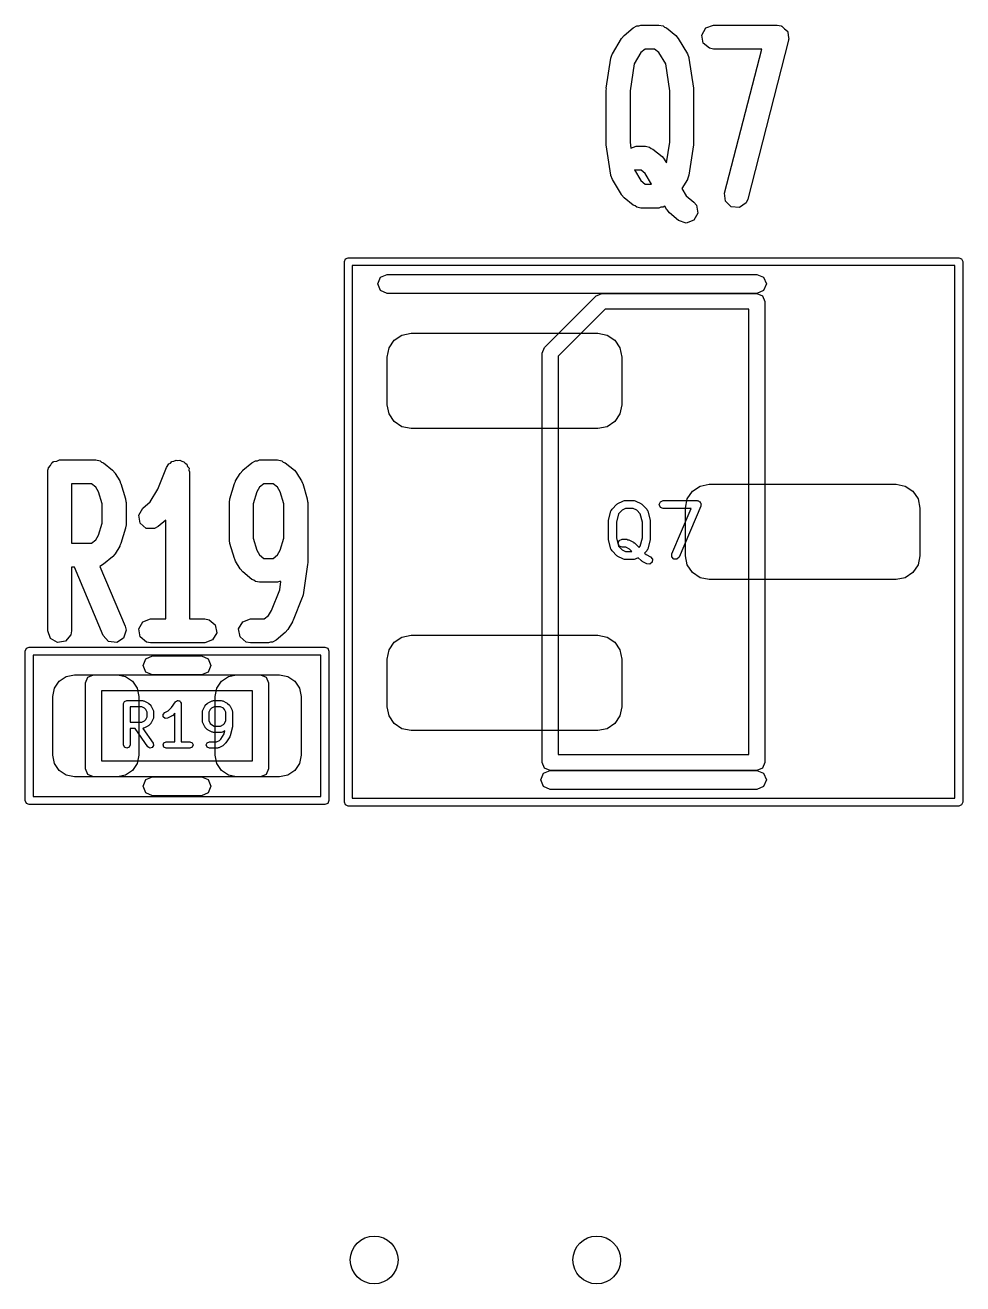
# Model space of a CAD drawing. Extents: x 3.67 to 6.5, y -4.53 to -1.6.
# Drawn here: x 5.7624 to 5.9946, y -3.5819 to -3.2702 of the extents above; entities that cross this region are included whole.
import ezdxf

# ---------------------------------------------------------------- set-up
doc = ezdxf.new("R2010")
doc.units = 0
doc.header["$MEASUREMENT"] = 0
doc.layers.add('BLACK', color=7, linetype='CONTINUOUS')

msp = doc.modelspace()

# ---------------------------------------------------------------- linework, layer by layer
at = {"layer": 'BLACK', "linetype": 'CONTINUOUS'}
for p, q in [((5.91007, -3.27349), (5.91069, -3.27277)), ((5.91069, -3.27277), (5.91071, -3.27274)), ((5.91071, -3.27274), (5.91296, -3.27087)), ((5.91296, -3.27087), (5.91385, -3.27036)), ((5.91385, -3.27036), (5.91436, -3.27036)), ((5.91436, -3.27036), (5.91485, -3.27018)), ((5.91485, -3.27018), (5.91935, -3.27018)), ((5.91935, -3.27018), (5.92036, -3.27036)), ((5.92036, -3.27036), (5.92075, -3.27069)), ((5.92075, -3.27069), (5.92124, -3.27087)), ((5.92124, -3.27087), (5.92349, -3.27274)), ((5.92349, -3.27274), (5.9241, -3.27347)), ((5.92994, -3.27262), (5.93095, -3.27087)), ((5.93029, -3.27461), (5.92994, -3.27262)), ((5.93095, -3.27087), (5.93285, -3.27018)), ((5.93285, -3.27018), (5.94859, -3.27018)), ((5.94859, -3.27018), (5.9496, -3.27036)), ((5.9496, -3.27036), (5.9497, -3.27044)), ((5.9497, -3.27044), (5.94981, -3.27045)), ((5.94981, -3.27045), (5.95046, -3.27108)), ((5.95046, -3.27108), (5.95115, -3.27166)), ((5.95115, -3.27166), (5.95117, -3.27178)), ((5.95117, -3.27178), (5.95126, -3.27186)), ((5.95126, -3.27186), (5.95134, -3.27276)), ((5.95134, -3.27276), (5.9515, -3.27365)), ((5.90782, -3.27724), (5.91007, -3.27349)), ((5.9241, -3.27347), (5.92413, -3.27349)), ((5.92413, -3.27349), (5.92638, -3.27724)), ((5.93184, -3.27591), (5.93029, -3.27461)), ((5.93285, -3.27609), (5.93184, -3.27591)), ((5.95145, -3.27387), (5.94133, -3.31324)), ((5.9515, -3.27365), (5.95144, -3.27375)), ((5.95144, -3.27375), (5.95145, -3.27387)), ((5.9063, -3.28582), (5.90743, -3.27832)), ((5.90743, -3.27832), (5.90775, -3.27735)), ((5.90775, -3.27735), (5.9078, -3.2773)), ((5.9078, -3.2773), (5.90782, -3.27724)), ((5.91487, -3.27696), (5.91318, -3.27978)), ((5.91592, -3.27609), (5.91487, -3.27696)), ((5.91828, -3.27609), (5.91592, -3.27609)), ((5.91932, -3.27696), (5.91828, -3.27609)), ((5.92101, -3.27978), (5.91932, -3.27696)), ((5.92638, -3.27724), (5.92675, -3.2782)), ((5.92675, -3.2782), (5.92674, -3.27826)), ((5.92674, -3.27826), (5.92677, -3.27832)), ((5.92677, -3.27832), (5.92789, -3.28582)), ((5.94479, -3.27609), (5.93285, -3.27609)), ((5.93561, -3.31177), (5.94479, -3.27609)), ((5.91318, -3.27978), (5.91218, -3.28648)), ((5.92202, -3.28648), (5.92101, -3.27978)), ((5.90627, -3.28626), (5.90633, -3.28594)), ((5.90627, -3.29938), (5.90627, -3.28626)), ((5.90633, -3.28594), (5.9063, -3.28582)), ((5.91218, -3.28648), (5.91218, -3.29916)), ((5.92202, -3.29916), (5.92202, -3.28648)), ((5.92789, -3.28582), (5.92788, -3.28615)), ((5.92788, -3.28615), (5.92792, -3.28626)), ((5.92792, -3.28626), (5.92792, -3.29938)), ((5.90631, -3.29949), (5.90627, -3.29938)), ((5.9063, -3.29982), (5.90631, -3.29949)), ((5.90743, -3.30732), (5.9063, -3.29982)), ((5.91218, -3.29916), (5.9124, -3.30066)), ((5.9124, -3.30066), (5.91372, -3.30018)), ((5.91372, -3.30018), (5.91597, -3.30018)), ((5.91597, -3.30018), (5.91698, -3.30036)), ((5.91698, -3.30036), (5.91738, -3.30069)), ((5.91738, -3.30069), (5.91786, -3.30086)), ((5.91786, -3.30086), (5.92011, -3.30274)), ((5.92125, -3.30431), (5.92202, -3.29916)), ((5.92789, -3.29982), (5.92677, -3.30732)), ((5.92792, -3.29938), (5.92787, -3.2997)), ((5.92787, -3.2997), (5.92789, -3.29982)), ((5.92011, -3.30274), (5.92073, -3.30346)), ((5.92073, -3.30346), (5.92075, -3.30349)), ((5.92075, -3.30349), (5.92125, -3.30431)), ((5.91372, -3.30608), (5.91327, -3.306)), ((5.91327, -3.306), (5.91487, -3.30868)), ((5.9149, -3.30608), (5.91372, -3.30608)), ((5.91595, -3.30695), (5.9149, -3.30608)), ((5.91751, -3.30955), (5.91595, -3.30695)), ((5.90746, -3.30738), (5.90743, -3.30732)), ((5.90745, -3.30744), (5.90746, -3.30738)), ((5.90782, -3.3084), (5.90745, -3.30744)), ((5.91007, -3.31215), (5.90782, -3.3084)), ((5.91487, -3.30868), (5.91592, -3.30955)), ((5.91592, -3.30955), (5.91751, -3.30955)), ((5.92638, -3.3084), (5.92504, -3.31063)), ((5.92639, -3.30833), (5.92638, -3.3084)), ((5.92644, -3.30829), (5.92639, -3.30833)), ((5.92677, -3.30732), (5.92644, -3.30829)), ((5.91009, -3.31217), (5.91007, -3.31215)), ((5.91071, -3.3129), (5.91009, -3.31217)), ((5.91296, -3.31477), (5.91071, -3.3129)), ((5.92504, -3.31063), (5.92612, -3.31243)), ((5.92612, -3.31243), (5.92799, -3.31399)), ((5.93581, -3.31378), (5.93561, -3.31177)), ((5.94133, -3.31324), (5.94091, -3.31417)), ((5.91344, -3.31495), (5.91296, -3.31477)), ((5.91384, -3.31528), (5.91344, -3.31495)), ((5.91485, -3.31546), (5.91384, -3.31528)), ((5.91935, -3.31546), (5.91485, -3.31546)), ((5.91983, -3.31528), (5.91935, -3.31546)), ((5.92035, -3.31528), (5.91983, -3.31528)), ((5.92079, -3.31503), (5.92035, -3.31528)), ((5.92132, -3.3159), (5.92079, -3.31503)), ((5.92134, -3.31592), (5.92132, -3.3159)), ((5.92196, -3.31665), (5.92134, -3.31592)), ((5.92799, -3.31399), (5.92865, -3.31477)), ((5.92865, -3.31477), (5.92901, -3.31676)), ((5.93725, -3.31519), (5.93581, -3.31378)), ((5.93926, -3.31535), (5.93725, -3.31519)), ((5.94091, -3.31417), (5.93926, -3.31535)), ((5.92421, -3.31852), (5.92196, -3.31665)), ((5.92611, -3.31921), (5.92421, -3.31852)), ((5.928, -3.31851), (5.92611, -3.31921)), ((5.92901, -3.31676), (5.928, -3.31851)), ((5.84144, -3.32874), (5.84173, -3.32804)), ((5.84144, -3.4626), (5.84144, -3.32874)), ((5.84173, -3.32804), (5.84242, -3.32776)), ((5.84242, -3.32776), (5.9936, -3.32776)), ((5.9936, -3.32776), (5.9943, -3.32804)), ((5.9943, -3.32804), (5.99459, -3.32874)), ((5.99459, -3.32874), (5.99459, -3.4626)), ((5.84341, -3.32972), (5.84341, -3.46161)), ((5.99262, -3.32972), (5.84341, -3.32972)), ((5.8504, -3.33258), (5.85207, -3.33189)), ((5.85207, -3.33189), (5.91801, -3.33189)), ((5.91801, -3.33189), (5.9436, -3.33189)), ((5.9436, -3.33189), (5.94527, -3.33258)), ((5.99262, -3.46161), (5.99262, -3.32972)), ((5.8497, -3.33425), (5.8504, -3.33258)), ((5.8504, -3.33592), (5.8497, -3.33425)), ((5.94527, -3.33258), (5.94596, -3.33425)), ((5.94596, -3.33425), (5.94527, -3.33592)), ((5.85207, -3.33661), (5.8504, -3.33592)), ((5.91801, -3.33661), (5.85207, -3.33661)), ((5.89103, -3.34999), (5.90382, -3.33719)), ((5.90382, -3.33719), (5.90442, -3.33694)), ((5.90442, -3.33694), (5.90522, -3.33661)), ((5.90522, -3.33661), (5.9436, -3.33661)), ((5.9436, -3.33661), (5.91801, -3.33661)), ((5.94527, -3.33592), (5.9436, -3.33661)), ((5.9436, -3.33661), (5.94499, -3.33719)), ((5.94499, -3.33719), (5.94557, -3.33858)), ((5.90603, -3.34055), (5.89439, -3.35219)), ((5.94163, -3.34055), (5.90603, -3.34055)), ((5.94163, -3.45079), (5.94163, -3.34055)), ((5.94557, -3.33858), (5.94557, -3.45276)), ((5.8538, -3.34819), (5.85571, -3.34691)), ((5.85571, -3.34691), (5.85797, -3.34646)), ((5.85797, -3.34646), (5.90423, -3.34646)), ((5.90423, -3.34646), (5.90649, -3.34691)), ((5.90649, -3.34691), (5.90841, -3.34819)), ((5.85207, -3.35236), (5.85252, -3.3501)), ((5.85252, -3.3501), (5.8538, -3.34819)), ((5.89045, -3.35138), (5.89103, -3.34999)), ((5.89103, -3.34999), (5.89103, -3.34999)), ((5.90841, -3.34819), (5.90969, -3.3501)), ((5.90969, -3.3501), (5.91014, -3.35236)), ((5.85207, -3.36417), (5.85207, -3.35236)), ((5.89045, -3.45276), (5.89045, -3.35138)), ((5.89439, -3.35219), (5.89439, -3.45079)), ((5.91014, -3.35236), (5.91014, -3.36417)), ((5.85252, -3.36643), (5.85207, -3.36417)), ((5.91014, -3.36417), (5.90969, -3.36643)), ((5.8538, -3.36835), (5.85252, -3.36643)), ((5.85571, -3.36963), (5.8538, -3.36835)), ((5.90841, -3.36835), (5.90649, -3.36963)), ((5.90969, -3.36643), (5.90841, -3.36835)), ((5.85797, -3.37008), (5.85571, -3.36963)), ((5.90423, -3.37008), (5.85797, -3.37008)), ((5.90649, -3.36963), (5.90423, -3.37008)), ((5.76864, -3.37921), (5.76902, -3.37855)), ((5.76902, -3.37855), (5.76927, -3.37846)), ((5.76927, -3.37846), (5.76945, -3.37825)), ((5.76945, -3.37825), (5.7702, -3.37812)), ((5.7702, -3.37812), (5.77092, -3.37786)), ((5.77092, -3.37786), (5.77992, -3.37786)), ((5.77992, -3.37786), (5.78093, -3.37804)), ((5.78093, -3.37804), (5.78133, -3.37837)), ((5.78133, -3.37837), (5.78181, -3.37854)), ((5.78181, -3.37854), (5.78406, -3.38042)), ((5.79743, -3.37972), (5.79797, -3.37884)), ((5.79797, -3.37884), (5.79839, -3.37862)), ((5.79839, -3.37862), (5.79869, -3.37825)), ((5.79869, -3.37825), (5.79925, -3.37816)), ((5.79925, -3.37816), (5.79975, -3.37789)), ((5.79975, -3.37789), (5.80021, -3.37799)), ((5.80021, -3.37799), (5.80068, -3.3779)), ((5.80068, -3.3779), (5.80117, -3.37819)), ((5.80117, -3.37819), (5.80172, -3.3783)), ((5.80172, -3.3783), (5.80202, -3.37868)), ((5.80202, -3.37868), (5.80243, -3.37891)), ((5.81628, -3.38042), (5.81853, -3.37854)), ((5.81853, -3.37854), (5.81942, -3.37803)), ((5.81942, -3.37803), (5.81993, -3.37804)), ((5.81993, -3.37804), (5.82042, -3.37786)), ((5.82042, -3.37786), (5.82492, -3.37786)), ((5.82492, -3.37786), (5.82593, -3.37804)), ((5.82593, -3.37804), (5.82632, -3.37837)), ((5.82632, -3.37837), (5.82681, -3.37854)), ((5.82681, -3.37854), (5.82906, -3.38042)), ((5.76797, -3.38081), (5.76804, -3.38043)), ((5.76797, -3.42018), (5.76797, -3.38081)), ((5.76801, -3.3803), (5.76808, -3.38019)), ((5.76804, -3.38043), (5.76801, -3.3803)), ((5.76808, -3.38019), (5.76815, -3.3798)), ((5.76815, -3.3798), (5.76864, -3.37921)), ((5.78406, -3.38042), (5.78468, -3.38115)), ((5.78468, -3.38115), (5.7847, -3.38117)), ((5.7847, -3.38117), (5.78583, -3.38304)), ((5.79527, -3.38512), (5.79743, -3.37972)), ((5.80243, -3.37891), (5.80262, -3.37945)), ((5.80262, -3.37945), (5.80297, -3.37989)), ((5.80297, -3.37989), (5.80296, -3.38036)), ((5.80296, -3.38036), (5.80312, -3.38081)), ((5.80312, -3.38081), (5.80312, -3.41723)), ((5.81451, -3.38304), (5.81563, -3.38117)), ((5.81563, -3.38117), (5.81626, -3.38045)), ((5.81626, -3.38045), (5.81628, -3.38042)), ((5.82906, -3.38042), (5.82967, -3.38115)), ((5.82967, -3.38115), (5.8297, -3.38117)), ((5.8297, -3.38117), (5.83082, -3.38304)), ((5.77885, -3.38376), (5.77388, -3.38376)), ((5.77388, -3.38376), (5.77388, -3.39848)), ((5.7799, -3.38463), (5.77885, -3.38376)), ((5.78057, -3.38576), (5.7799, -3.38463)), ((5.78583, -3.38304), (5.78604, -3.3836)), ((5.78604, -3.3836), (5.78612, -3.38371)), ((5.78612, -3.38371), (5.78725, -3.38746)), ((5.79339, -3.38824), (5.79527, -3.38512)), ((5.81309, -3.38746), (5.81421, -3.38371)), ((5.81421, -3.38371), (5.81448, -3.38317)), ((5.81448, -3.38317), (5.81451, -3.38304)), ((5.82044, -3.38463), (5.81976, -3.38576)), ((5.82149, -3.38376), (5.82044, -3.38463)), ((5.82385, -3.38376), (5.82149, -3.38376)), ((5.82489, -3.38463), (5.82385, -3.38376)), ((5.82557, -3.38576), (5.82489, -3.38463)), ((5.83082, -3.38304), (5.83104, -3.3836)), ((5.83104, -3.3836), (5.83112, -3.38371)), ((5.83112, -3.38371), (5.83224, -3.38746)), ((5.92762, -3.38559), (5.92953, -3.38431)), ((5.92953, -3.38431), (5.93179, -3.38386)), ((5.93179, -3.38386), (5.97805, -3.38386)), ((5.97805, -3.38386), (5.98031, -3.38431)), ((5.98031, -3.38431), (5.98223, -3.38559)), ((5.78147, -3.38874), (5.78057, -3.38576)), ((5.78725, -3.38746), (5.78734, -3.38821)), ((5.78734, -3.38821), (5.78737, -3.38831)), ((5.81296, -3.38831), (5.81309, -3.38757)), ((5.81309, -3.38757), (5.81309, -3.38746)), ((5.81976, -3.38576), (5.81887, -3.38874)), ((5.82646, -3.38874), (5.82557, -3.38576)), ((5.83224, -3.38746), (5.83233, -3.38821)), ((5.83233, -3.38821), (5.83237, -3.38831)), ((5.90917, -3.38862), (5.91037, -3.38802)), ((5.91037, -3.38802), (5.9106, -3.388)), ((5.9106, -3.388), (5.91081, -3.38791)), ((5.91081, -3.38791), (5.91321, -3.38791)), ((5.91321, -3.38791), (5.91342, -3.388)), ((5.91342, -3.388), (5.91365, -3.38802)), ((5.91365, -3.38802), (5.91485, -3.38862)), ((5.91943, -3.3889), (5.91972, -3.3882)), ((5.91972, -3.3882), (5.92041, -3.38791)), ((5.92041, -3.38791), (5.92881, -3.38791)), ((5.92589, -3.38976), (5.92634, -3.3875)), ((5.92634, -3.3875), (5.92762, -3.38559)), ((5.92881, -3.38791), (5.929, -3.38799)), ((5.929, -3.38799), (5.9292, -3.38799)), ((5.9292, -3.38799), (5.92933, -3.38813)), ((5.92933, -3.38813), (5.92951, -3.3882)), ((5.92951, -3.3882), (5.92958, -3.38839)), ((5.98223, -3.38559), (5.98351, -3.3875)), ((5.98351, -3.3875), (5.98396, -3.38976)), ((5.78147, -3.3935), (5.78147, -3.38874)), ((5.78737, -3.38831), (5.78737, -3.39394)), ((5.79051, -3.39154), (5.79153, -3.38979)), ((5.79153, -3.38979), (5.79339, -3.38824)), ((5.81296, -3.39768), (5.81296, -3.38831)), ((5.81887, -3.38874), (5.81887, -3.39725)), ((5.82646, -3.39725), (5.82646, -3.38874)), ((5.83237, -3.38831), (5.83237, -3.40331)), ((5.90686, -3.39286), (5.90746, -3.39046)), ((5.90746, -3.39046), (5.90762, -3.39025)), ((5.90762, -3.39025), (5.90772, -3.39)), ((5.90772, -3.39), (5.90892, -3.3888)), ((5.9093, -3.3912), (5.9088, -3.39322)), ((5.90892, -3.3888), (5.90907, -3.38874)), ((5.90907, -3.38874), (5.90917, -3.38862)), ((5.9102, -3.39031), (5.9093, -3.3912)), ((5.91105, -3.38988), (5.9102, -3.39031)), ((5.91298, -3.38988), (5.91105, -3.38988)), ((5.91383, -3.39031), (5.91298, -3.38988)), ((5.91472, -3.3912), (5.91383, -3.39031)), ((5.91523, -3.39322), (5.91472, -3.3912)), ((5.91485, -3.38862), (5.91496, -3.38874)), ((5.91496, -3.38874), (5.91511, -3.3888)), ((5.91511, -3.3888), (5.91631, -3.39)), ((5.91631, -3.39), (5.91641, -3.39025)), ((5.91641, -3.39025), (5.91657, -3.39046)), ((5.91657, -3.39046), (5.91717, -3.39286)), ((5.91972, -3.3896), (5.91943, -3.3889)), ((5.92041, -3.38988), (5.91972, -3.3896)), ((5.92732, -3.38988), (5.92041, -3.38988)), ((5.92251, -3.40111), (5.92732, -3.38988)), ((5.92972, -3.38929), (5.92432, -3.40189)), ((5.92589, -3.40157), (5.92589, -3.38976)), ((5.92958, -3.38839), (5.92972, -3.38853)), ((5.92972, -3.38853), (5.92972, -3.38872)), ((5.92972, -3.38872), (5.92979, -3.3889)), ((5.92979, -3.3889), (5.92972, -3.38909)), ((5.92972, -3.38909), (5.92972, -3.38929)), ((5.98396, -3.38976), (5.98396, -3.40157)), ((5.78057, -3.39648), (5.78147, -3.3935)), ((5.78737, -3.39394), (5.78724, -3.39468)), ((5.79086, -3.39353), (5.79051, -3.39154)), ((5.7924, -3.39483), (5.79086, -3.39353)), ((5.79531, -3.39433), (5.79442, -3.39484)), ((5.79722, -3.39274), (5.79531, -3.39433)), ((5.79722, -3.41723), (5.79722, -3.39274)), ((5.90683, -3.3931), (5.90688, -3.39298)), ((5.90683, -3.3973), (5.90683, -3.3931)), ((5.90688, -3.39298), (5.90686, -3.39286)), ((5.9088, -3.39322), (5.9088, -3.39718)), ((5.91523, -3.39718), (5.91523, -3.39322)), ((5.91717, -3.39286), (5.91715, -3.39298)), ((5.91715, -3.39298), (5.9172, -3.3931)), ((5.9172, -3.3931), (5.9172, -3.3973)), ((5.7799, -3.39761), (5.78057, -3.39648)), ((5.78725, -3.39478), (5.78612, -3.39853)), ((5.78724, -3.39468), (5.78725, -3.39478)), ((5.79442, -3.39484), (5.7924, -3.39483)), ((5.81887, -3.39725), (5.81976, -3.40023)), ((5.82557, -3.40023), (5.82646, -3.39725)), ((5.90688, -3.39741), (5.90683, -3.3973)), ((5.90686, -3.39754), (5.90688, -3.39741)), ((5.90746, -3.39994), (5.90686, -3.39754)), ((5.9088, -3.39718), (5.9093, -3.39919)), ((5.90952, -3.3978), (5.91021, -3.39751)), ((5.91021, -3.39751), (5.91141, -3.39751)), ((5.91141, -3.39751), (5.91162, -3.3976)), ((5.91472, -3.39919), (5.91523, -3.39718)), ((5.91717, -3.39754), (5.91657, -3.39994)), ((5.9172, -3.3973), (5.91715, -3.39741)), ((5.91715, -3.39741), (5.91717, -3.39754)), ((5.77388, -3.39848), (5.77885, -3.39848)), ((5.77885, -3.39848), (5.7799, -3.39761)), ((5.78583, -3.3992), (5.7847, -3.40108)), ((5.78585, -3.39907), (5.78583, -3.3992)), ((5.78612, -3.39853), (5.78585, -3.39907)), ((5.813, -3.39779), (5.81296, -3.39768)), ((5.81309, -3.39853), (5.813, -3.39779)), ((5.81421, -3.40228), (5.81309, -3.39853)), ((5.81976, -3.40023), (5.82044, -3.40136)), ((5.82489, -3.40136), (5.82557, -3.40023)), ((5.90762, -3.40015), (5.90746, -3.39994)), ((5.90772, -3.40039), (5.90762, -3.40015)), ((5.90892, -3.40159), (5.90772, -3.40039)), ((5.90923, -3.3985), (5.90952, -3.3978)), ((5.90952, -3.39919), (5.90923, -3.3985)), ((5.9093, -3.39919), (5.9102, -3.40009)), ((5.91021, -3.39948), (5.90952, -3.39919)), ((5.9102, -3.40009), (5.91105, -3.40051)), ((5.91118, -3.39948), (5.91021, -3.39948)), ((5.91105, -3.40051), (5.91264, -3.40051)), ((5.91203, -3.39991), (5.91118, -3.39948)), ((5.91162, -3.3976), (5.91185, -3.39762)), ((5.91185, -3.39762), (5.91305, -3.39822)), ((5.91264, -3.40051), (5.91203, -3.39991)), ((5.91305, -3.39822), (5.91316, -3.39834)), ((5.91316, -3.39834), (5.91331, -3.3984)), ((5.91331, -3.3984), (5.91441, -3.39951)), ((5.91441, -3.39951), (5.91472, -3.39919)), ((5.91631, -3.40039), (5.9158, -3.4009)), ((5.91641, -3.40015), (5.91631, -3.40039)), ((5.91657, -3.39994), (5.91641, -3.40015)), ((5.78181, -3.4037), (5.78092, -3.40421)), ((5.78406, -3.40183), (5.78181, -3.4037)), ((5.78408, -3.4018), (5.78406, -3.40183)), ((5.7847, -3.40108), (5.78408, -3.4018)), ((5.81429, -3.40239), (5.81421, -3.40228)), ((5.81451, -3.40295), (5.81429, -3.40239)), ((5.81563, -3.40483), (5.81451, -3.40295)), ((5.82044, -3.40136), (5.82149, -3.40223)), ((5.82149, -3.40223), (5.82385, -3.40223)), ((5.82385, -3.40223), (5.82489, -3.40136)), ((5.83234, -3.40375), (5.83121, -3.41125)), ((5.83237, -3.40331), (5.83231, -3.40363)), ((5.83231, -3.40363), (5.83234, -3.40375)), ((5.90907, -3.40166), (5.90892, -3.40159)), ((5.90917, -3.40178), (5.90907, -3.40166)), ((5.91037, -3.40238), (5.90917, -3.40178)), ((5.9106, -3.40239), (5.91037, -3.40238)), ((5.91081, -3.40248), (5.9106, -3.40239)), ((5.91321, -3.40248), (5.91081, -3.40248)), ((5.91342, -3.40239), (5.91321, -3.40248)), ((5.91365, -3.40238), (5.91342, -3.40239)), ((5.91422, -3.4021), (5.91365, -3.40238)), ((5.91492, -3.40279), (5.91422, -3.4021)), ((5.91507, -3.40286), (5.91492, -3.40279)), ((5.91517, -3.40298), (5.91507, -3.40286)), ((5.91637, -3.40358), (5.91517, -3.40298)), ((5.9158, -3.4009), (5.9162, -3.40129)), ((5.9162, -3.40129), (5.91725, -3.40182)), ((5.91712, -3.40363), (5.91637, -3.40358)), ((5.91769, -3.40314), (5.91712, -3.40363)), ((5.91725, -3.40182), (5.91775, -3.40239)), ((5.91775, -3.40239), (5.91769, -3.40314)), ((5.9225, -3.40186), (5.92251, -3.40111)), ((5.92302, -3.4024), (5.9225, -3.40186)), ((5.92378, -3.40241), (5.92302, -3.4024)), ((5.92432, -3.40189), (5.92378, -3.40241)), ((5.92634, -3.40383), (5.92589, -3.40157)), ((5.98396, -3.40157), (5.98351, -3.40383)), ((5.77458, -3.40439), (5.77388, -3.40439)), ((5.77388, -3.40439), (5.77388, -3.42018)), ((5.7817, -3.42133), (5.77458, -3.40439)), ((5.78092, -3.40421), (5.78092, -3.40421)), ((5.78092, -3.40421), (5.78714, -3.41904)), ((5.81566, -3.40485), (5.81563, -3.40483)), ((5.81628, -3.40558), (5.81566, -3.40485)), ((5.81853, -3.40745), (5.81628, -3.40558)), ((5.92762, -3.40575), (5.92634, -3.40383)), ((5.92953, -3.40703), (5.92762, -3.40575)), ((5.98223, -3.40575), (5.98031, -3.40703)), ((5.98351, -3.40383), (5.98223, -3.40575)), ((5.81901, -3.40763), (5.81853, -3.40745)), ((5.81941, -3.40796), (5.81901, -3.40763)), ((5.82042, -3.40814), (5.81941, -3.40796)), ((5.82492, -3.40814), (5.82042, -3.40814)), ((5.82339, -3.41512), (5.82542, -3.41003)), ((5.8254, -3.40796), (5.82492, -3.40814)), ((5.82573, -3.40796), (5.8254, -3.40796)), ((5.82542, -3.41003), (5.82573, -3.40796)), ((5.93179, -3.40748), (5.92953, -3.40703)), ((5.97805, -3.40748), (5.93179, -3.40748)), ((5.98031, -3.40703), (5.97805, -3.40748)), ((5.83103, -3.4119), (5.82878, -3.41753)), ((5.83104, -3.41177), (5.83103, -3.4119)), ((5.83121, -3.41125), (5.83104, -3.41177)), ((5.82264, -3.41636), (5.82339, -3.41512)), ((5.78714, -3.41904), (5.78737, -3.42004)), ((5.79051, -3.41967), (5.79152, -3.41792)), ((5.79152, -3.41792), (5.79342, -3.41723)), ((5.79342, -3.41723), (5.79722, -3.41723)), ((5.80312, -3.41723), (5.80692, -3.41723)), ((5.80692, -3.41723), (5.80793, -3.41741)), ((5.80793, -3.41741), (5.80947, -3.41871)), ((5.80947, -3.41871), (5.80983, -3.42069)), ((5.81526, -3.41967), (5.81627, -3.41792)), ((5.81627, -3.41792), (5.81817, -3.41723)), ((5.81817, -3.41723), (5.8216, -3.41723)), ((5.8216, -3.41723), (5.82264, -3.41636)), ((5.82857, -3.41795), (5.82745, -3.41983)), ((5.8286, -3.41783), (5.82857, -3.41795)), ((5.82878, -3.41753), (5.8286, -3.41783)), ((5.76866, -3.42208), (5.76797, -3.42018)), ((5.77041, -3.42309), (5.76866, -3.42208)), ((5.7737, -3.42119), (5.7724, -3.42274)), ((5.77388, -3.42018), (5.7737, -3.42119)), ((5.78307, -3.42281), (5.7817, -3.42133)), ((5.78677, -3.42197), (5.78507, -3.42306)), ((5.78737, -3.42004), (5.78677, -3.42197)), ((5.79086, -3.42166), (5.79051, -3.41967)), ((5.79241, -3.42296), (5.79086, -3.42166)), ((5.80882, -3.42244), (5.80692, -3.42313)), ((5.80983, -3.42069), (5.80882, -3.42244)), ((5.81561, -3.42166), (5.81526, -3.41967)), ((5.81716, -3.42296), (5.81561, -3.42166)), ((5.82456, -3.42245), (5.82367, -3.42296)), ((5.82681, -3.42058), (5.82456, -3.42245)), ((5.82682, -3.42055), (5.82681, -3.42058)), ((5.82745, -3.41983), (5.82682, -3.42055)), ((5.8538, -3.42299), (5.85571, -3.42171)), ((5.85571, -3.42171), (5.85797, -3.42126)), ((5.85797, -3.42126), (5.90423, -3.42126)), ((5.90423, -3.42126), (5.90649, -3.42171)), ((5.90649, -3.42171), (5.90841, -3.42299)), ((5.7624, -3.4252), (5.76269, -3.4245)), ((5.7624, -3.4622), (5.7624, -3.4252)), ((5.76269, -3.4245), (5.76339, -3.42421)), ((5.76339, -3.42421), (5.83661, -3.42421)), ((5.7724, -3.42274), (5.77041, -3.42309)), ((5.78507, -3.42306), (5.78307, -3.42281)), ((5.79342, -3.42313), (5.79241, -3.42296)), ((5.80692, -3.42313), (5.79342, -3.42313)), ((5.81817, -3.42313), (5.81716, -3.42296)), ((5.82267, -3.42313), (5.81817, -3.42313)), ((5.82315, -3.42296), (5.82267, -3.42313)), ((5.82367, -3.42296), (5.82315, -3.42296)), ((5.83661, -3.42421), (5.83731, -3.4245)), ((5.83731, -3.4245), (5.8376, -3.4252)), ((5.8376, -3.4252), (5.8376, -3.4622)), ((5.85207, -3.42717), (5.85252, -3.42491)), ((5.85252, -3.42491), (5.8538, -3.42299)), ((5.90841, -3.42299), (5.90969, -3.42491)), ((5.90969, -3.42491), (5.91014, -3.42717)), ((5.76437, -3.42618), (5.76437, -3.46122)), ((5.83563, -3.42618), (5.76437, -3.42618)), ((5.79159, -3.42874), (5.79228, -3.42707)), ((5.79228, -3.43041), (5.79159, -3.42874)), ((5.79228, -3.42707), (5.79395, -3.42638)), ((5.79395, -3.42638), (5.80605, -3.42638)), ((5.80605, -3.42638), (5.80772, -3.42707)), ((5.80772, -3.42707), (5.80841, -3.42874)), ((5.80841, -3.42874), (5.80772, -3.43041)), ((5.83563, -3.46122), (5.83563, -3.42618)), ((5.85207, -3.43898), (5.85207, -3.42717)), ((5.91014, -3.42717), (5.91014, -3.43898)), ((5.77085, -3.43266), (5.77257, -3.43151)), ((5.77257, -3.43151), (5.77461, -3.4311)), ((5.77461, -3.4311), (5.78524, -3.4311)), ((5.77736, -3.43307), (5.77794, -3.43168)), ((5.77794, -3.43168), (5.77933, -3.4311)), ((5.77933, -3.4311), (5.82067, -3.4311)), ((5.78524, -3.4311), (5.78727, -3.43151)), ((5.78727, -3.43151), (5.78899, -3.43266)), ((5.79395, -3.4311), (5.79228, -3.43041)), ((5.80605, -3.4311), (5.79395, -3.4311)), ((5.80772, -3.43041), (5.80605, -3.4311)), ((5.81101, -3.43266), (5.81273, -3.43151)), ((5.81273, -3.43151), (5.81476, -3.4311)), ((5.81476, -3.4311), (5.82539, -3.4311)), ((5.82067, -3.4311), (5.82206, -3.43168)), ((5.82206, -3.43168), (5.82264, -3.43307)), ((5.82539, -3.4311), (5.82743, -3.43151)), ((5.82743, -3.43151), (5.82915, -3.43266)), ((5.76929, -3.43642), (5.7697, -3.43438)), ((5.7697, -3.43438), (5.77085, -3.43266)), ((5.77736, -3.45433), (5.77736, -3.43307)), ((5.78899, -3.43266), (5.79015, -3.43438)), ((5.79015, -3.43438), (5.79055, -3.43642)), ((5.80945, -3.43642), (5.80985, -3.43438)), ((5.80985, -3.43438), (5.81101, -3.43266)), ((5.82264, -3.43307), (5.82264, -3.45433)), ((5.82915, -3.43266), (5.8303, -3.43438)), ((5.8303, -3.43438), (5.83071, -3.43642)), ((5.76929, -3.45098), (5.76929, -3.43642)), ((5.7813, -3.43504), (5.7813, -3.45236)), ((5.8187, -3.43504), (5.7813, -3.43504)), ((5.78678, -3.4382), (5.78701, -3.43764)), ((5.78701, -3.43764), (5.78757, -3.43741)), ((5.78757, -3.43741), (5.79147, -3.43741)), ((5.79055, -3.43642), (5.79055, -3.45098)), ((5.79147, -3.43741), (5.79164, -3.43748)), ((5.79164, -3.43748), (5.79182, -3.4375)), ((5.79182, -3.4375), (5.7928, -3.43798)), ((5.7928, -3.43798), (5.79288, -3.43808)), ((5.79288, -3.43808), (5.793, -3.43813)), ((5.79866, -3.43916), (5.79959, -3.43776)), ((5.79959, -3.43776), (5.79966, -3.43772)), ((5.79966, -3.43772), (5.79969, -3.43764)), ((5.79969, -3.43764), (5.7999, -3.43756)), ((5.7999, -3.43756), (5.80009, -3.43743)), ((5.80009, -3.43743), (5.80017, -3.43744)), ((5.80017, -3.43744), (5.80024, -3.43741)), ((5.80024, -3.43741), (5.80046, -3.4375)), ((5.80046, -3.4375), (5.80068, -3.43754)), ((5.80068, -3.43754), (5.80073, -3.43761)), ((5.80073, -3.43761), (5.8008, -3.43764)), ((5.8008, -3.43764), (5.80089, -3.43786)), ((5.80089, -3.43786), (5.80102, -3.43805)), ((5.80102, -3.43805), (5.801, -3.43813)), ((5.80749, -3.43813), (5.80761, -3.43808)), ((5.80761, -3.43808), (5.80769, -3.43798)), ((5.80769, -3.43798), (5.80867, -3.4375)), ((5.80867, -3.4375), (5.80885, -3.43748)), ((5.80885, -3.43748), (5.80902, -3.43741)), ((5.80902, -3.43741), (5.81097, -3.43741)), ((5.80945, -3.45098), (5.80945, -3.43642)), ((5.81097, -3.43741), (5.81114, -3.43748)), ((5.81114, -3.43748), (5.81132, -3.4375)), ((5.81132, -3.4375), (5.81229, -3.43798)), ((5.81229, -3.43798), (5.81238, -3.43808)), ((5.81238, -3.43808), (5.8125, -3.43813)), ((5.8187, -3.45236), (5.8187, -3.43504)), ((5.83071, -3.43642), (5.83071, -3.45098)), ((5.78678, -3.44844), (5.78678, -3.4382)), ((5.79128, -3.43899), (5.78836, -3.43899)), ((5.78836, -3.43899), (5.78836, -3.44277)), ((5.79198, -3.43933), (5.79128, -3.43899)), ((5.79228, -3.43964), (5.79198, -3.43933)), ((5.79263, -3.44034), (5.79228, -3.43964)), ((5.79263, -3.44143), (5.79263, -3.44034)), ((5.793, -3.43813), (5.79349, -3.43862)), ((5.79349, -3.43862), (5.79354, -3.43874)), ((5.79354, -3.43874), (5.79364, -3.43882)), ((5.79364, -3.43882), (5.79412, -3.4398)), ((5.79412, -3.4398), (5.79414, -3.43998)), ((5.79414, -3.43998), (5.79421, -3.44015)), ((5.79421, -3.44015), (5.79421, -3.44161)), ((5.79657, -3.44088), (5.79697, -3.44042)), ((5.79661, -3.44148), (5.79657, -3.44088)), ((5.79697, -3.44042), (5.79783, -3.43999)), ((5.79783, -3.43999), (5.79866, -3.43916)), ((5.79885, -3.44119), (5.79873, -3.44124)), ((5.79946, -3.44059), (5.79885, -3.44119)), ((5.79946, -3.44765), (5.79946, -3.44059)), ((5.801, -3.43813), (5.80103, -3.4382)), ((5.80103, -3.4382), (5.80103, -3.44765)), ((5.80628, -3.44015), (5.80635, -3.43998)), ((5.80628, -3.44259), (5.80628, -3.44015)), ((5.80635, -3.43998), (5.80636, -3.4398)), ((5.80636, -3.4398), (5.80685, -3.43882)), ((5.80685, -3.43882), (5.80695, -3.43874)), ((5.80695, -3.43874), (5.807, -3.43862)), ((5.807, -3.43862), (5.80749, -3.43813)), ((5.8082, -3.43964), (5.80786, -3.44034)), ((5.80786, -3.44034), (5.80786, -3.4424)), ((5.80851, -3.43933), (5.8082, -3.43964)), ((5.8092, -3.43899), (5.80851, -3.43933)), ((5.81078, -3.43899), (5.8092, -3.43899)), ((5.81148, -3.43933), (5.81078, -3.43899)), ((5.81178, -3.43964), (5.81148, -3.43933)), ((5.81213, -3.44034), (5.81178, -3.43964)), ((5.81213, -3.4424), (5.81213, -3.44034)), ((5.8125, -3.43813), (5.81299, -3.43862)), ((5.81299, -3.43862), (5.81304, -3.43874)), ((5.81304, -3.43874), (5.81313, -3.43882)), ((5.81313, -3.43882), (5.81362, -3.4398)), ((5.81362, -3.4398), (5.81363, -3.43998)), ((5.81363, -3.43998), (5.8137, -3.44015)), ((5.8137, -3.44015), (5.8137, -3.44405)), ((5.85252, -3.44124), (5.85207, -3.43898)), ((5.91014, -3.43898), (5.90969, -3.44124)), ((5.78836, -3.44277), (5.79128, -3.44277)), ((5.79128, -3.44277), (5.79198, -3.44243)), ((5.79164, -3.44428), (5.79151, -3.44433)), ((5.79151, -3.44433), (5.79406, -3.44798)), ((5.79182, -3.44427), (5.79164, -3.44428)), ((5.7928, -3.44378), (5.79182, -3.44427)), ((5.79198, -3.44243), (5.79228, -3.44212)), ((5.79228, -3.44212), (5.79263, -3.44143)), ((5.79288, -3.44368), (5.7928, -3.44378)), ((5.793, -3.44363), (5.79288, -3.44368)), ((5.79349, -3.44314), (5.793, -3.44363)), ((5.79354, -3.44302), (5.79349, -3.44314)), ((5.79364, -3.44294), (5.79354, -3.44302)), ((5.79412, -3.44196), (5.79364, -3.44294)), ((5.79414, -3.44178), (5.79412, -3.44196)), ((5.79421, -3.44161), (5.79414, -3.44178)), ((5.79707, -3.44187), (5.79661, -3.44148)), ((5.79767, -3.44183), (5.79707, -3.44187)), ((5.79865, -3.44134), (5.79767, -3.44183)), ((5.79873, -3.44124), (5.79865, -3.44134)), ((5.80635, -3.44276), (5.80628, -3.44259)), ((5.80636, -3.44294), (5.80635, -3.44276)), ((5.80685, -3.44391), (5.80636, -3.44294)), ((5.80695, -3.444), (5.80685, -3.44391)), ((5.807, -3.44412), (5.80695, -3.444)), ((5.80749, -3.44461), (5.807, -3.44412)), ((5.80786, -3.4424), (5.8082, -3.4431)), ((5.8082, -3.4431), (5.80851, -3.4434)), ((5.80851, -3.4434), (5.8092, -3.44375)), ((5.8092, -3.44375), (5.81078, -3.44375)), ((5.81078, -3.44375), (5.81148, -3.4434)), ((5.81148, -3.4434), (5.81178, -3.4431)), ((5.81178, -3.4431), (5.81213, -3.4424)), ((5.81368, -3.44424), (5.81319, -3.44619)), ((5.8137, -3.44405), (5.81367, -3.44414)), ((5.81367, -3.44414), (5.81368, -3.44424)), ((5.8538, -3.44315), (5.85252, -3.44124)), ((5.85571, -3.44443), (5.8538, -3.44315)), ((5.90841, -3.44315), (5.90649, -3.44443)), ((5.90969, -3.44124), (5.90841, -3.44315)), ((5.7896, -3.44435), (5.78836, -3.44435)), ((5.78836, -3.44435), (5.78836, -3.44844)), ((5.79277, -3.44889), (5.7896, -3.44435)), ((5.80761, -3.44466), (5.80749, -3.44461)), ((5.80769, -3.44475), (5.80761, -3.44466)), ((5.80867, -3.44524), (5.80769, -3.44475)), ((5.80885, -3.44525), (5.80867, -3.44524)), ((5.80902, -3.44532), (5.80885, -3.44525)), ((5.81097, -3.44532), (5.80902, -3.44532)), ((5.80981, -3.44765), (5.8105, -3.4473)), ((5.8105, -3.4473), (5.81084, -3.44696)), ((5.81084, -3.44696), (5.8117, -3.44568)), ((5.81114, -3.44525), (5.81097, -3.44532)), ((5.81132, -3.44524), (5.81114, -3.44525)), ((5.81188, -3.44496), (5.81132, -3.44524)), ((5.8117, -3.44568), (5.81188, -3.44496)), ((5.81308, -3.44644), (5.81211, -3.4479)), ((5.81311, -3.4463), (5.81308, -3.44644)), ((5.81319, -3.44619), (5.81311, -3.4463)), ((5.85797, -3.44488), (5.85571, -3.44443)), ((5.90423, -3.44488), (5.85797, -3.44488)), ((5.90649, -3.44443), (5.90423, -3.44488)), ((5.78701, -3.44899), (5.78678, -3.44844)), ((5.78757, -3.44922), (5.78701, -3.44899)), ((5.78813, -3.44899), (5.78757, -3.44922)), ((5.78836, -3.44844), (5.78813, -3.44899)), ((5.79328, -3.44921), (5.79277, -3.44889)), ((5.79387, -3.44908), (5.79328, -3.44921)), ((5.7942, -3.44857), (5.79387, -3.44908)), ((5.79406, -3.44798), (5.7942, -3.44857)), ((5.79653, -3.44844), (5.79676, -3.44788)), ((5.79676, -3.44899), (5.79653, -3.44844)), ((5.79676, -3.44788), (5.79732, -3.44765)), ((5.79732, -3.44922), (5.79676, -3.44899)), ((5.79732, -3.44765), (5.79946, -3.44765)), ((5.80024, -3.44922), (5.79732, -3.44922)), ((5.80317, -3.44922), (5.80024, -3.44922)), ((5.80103, -3.44765), (5.80317, -3.44765)), ((5.80317, -3.44765), (5.80373, -3.44788)), ((5.80373, -3.44899), (5.80317, -3.44922)), ((5.80373, -3.44788), (5.80396, -3.44844)), ((5.80396, -3.44844), (5.80373, -3.44899)), ((5.80726, -3.44844), (5.80749, -3.44788)), ((5.80749, -3.44899), (5.80726, -3.44844)), ((5.80749, -3.44788), (5.80804, -3.44765)), ((5.80804, -3.44922), (5.80749, -3.44899)), ((5.80804, -3.44765), (5.80981, -3.44765)), ((5.80999, -3.44922), (5.80804, -3.44922)), ((5.81016, -3.44915), (5.80999, -3.44922)), ((5.81034, -3.44914), (5.81016, -3.44915)), ((5.81132, -3.44865), (5.81034, -3.44914)), ((5.8114, -3.44856), (5.81132, -3.44865)), ((5.81152, -3.44851), (5.8114, -3.44856)), ((5.81201, -3.44802), (5.81152, -3.44851)), ((5.81204, -3.44794), (5.81201, -3.44802)), ((5.81211, -3.4479), (5.81204, -3.44794)), ((5.7697, -3.45302), (5.76929, -3.45098)), ((5.77085, -3.45474), (5.7697, -3.45302)), ((5.7813, -3.45236), (5.8187, -3.45236)), ((5.79015, -3.45302), (5.78899, -3.45474)), ((5.79055, -3.45098), (5.79015, -3.45302)), ((5.80985, -3.45302), (5.80945, -3.45098)), ((5.81101, -3.45474), (5.80985, -3.45302)), ((5.8303, -3.45302), (5.82915, -3.45474)), ((5.83071, -3.45098), (5.8303, -3.45302)), ((5.89103, -3.45415), (5.89045, -3.45276)), ((5.89439, -3.45079), (5.94163, -3.45079)), ((5.94557, -3.45276), (5.94499, -3.45415)), ((5.77257, -3.45589), (5.77085, -3.45474)), ((5.77461, -3.4563), (5.77257, -3.45589)), ((5.78524, -3.4563), (5.77461, -3.4563)), ((5.77794, -3.45572), (5.77736, -3.45433)), ((5.77933, -3.4563), (5.77794, -3.45572)), ((5.82067, -3.4563), (5.77933, -3.4563)), ((5.78727, -3.45589), (5.78524, -3.4563)), ((5.78899, -3.45474), (5.78727, -3.45589)), ((5.79228, -3.45699), (5.79395, -3.4563)), ((5.79395, -3.4563), (5.80605, -3.4563)), ((5.80605, -3.4563), (5.80772, -3.45699)), ((5.81273, -3.45589), (5.81101, -3.45474)), ((5.81476, -3.4563), (5.81273, -3.45589)), ((5.82539, -3.4563), (5.81476, -3.4563)), ((5.82206, -3.45572), (5.82067, -3.4563)), ((5.82264, -3.45433), (5.82206, -3.45572)), ((5.82743, -3.45589), (5.82539, -3.4563)), ((5.82915, -3.45474), (5.82743, -3.45589)), ((5.89006, -3.45709), (5.89075, -3.45542)), ((5.89075, -3.45542), (5.89242, -3.45472)), ((5.89242, -3.45472), (5.89103, -3.45415)), ((5.89242, -3.45472), (5.91801, -3.45472)), ((5.9436, -3.45472), (5.89242, -3.45472)), ((5.91801, -3.45472), (5.9436, -3.45472)), ((5.94499, -3.45415), (5.9436, -3.45472)), ((5.9436, -3.45472), (5.94527, -3.45542)), ((5.94527, -3.45542), (5.94596, -3.45709)), ((5.79159, -3.45866), (5.79228, -3.45699)), ((5.79228, -3.46033), (5.79159, -3.45866)), ((5.80772, -3.45699), (5.80841, -3.45866)), ((5.80841, -3.45866), (5.80772, -3.46033)), ((5.89075, -3.45876), (5.89006, -3.45709)), ((5.89242, -3.45945), (5.89075, -3.45876)), ((5.91801, -3.45945), (5.89242, -3.45945)), ((5.9436, -3.45945), (5.91801, -3.45945)), ((5.94527, -3.45876), (5.9436, -3.45945)), ((5.94596, -3.45709), (5.94527, -3.45876)), ((5.76269, -3.4629), (5.7624, -3.4622)), ((5.76339, -3.46319), (5.76269, -3.4629)), ((5.76437, -3.46122), (5.83563, -3.46122)), ((5.79395, -3.46102), (5.79228, -3.46033)), ((5.80605, -3.46102), (5.79395, -3.46102)), ((5.80772, -3.46033), (5.80605, -3.46102)), ((5.83731, -3.4629), (5.83661, -3.46319)), ((5.8376, -3.4622), (5.83731, -3.4629)), ((5.84173, -3.46329), (5.84144, -3.4626)), ((5.84341, -3.46161), (5.99262, -3.46161)), ((5.99459, -3.4626), (5.9943, -3.46329)), ((5.83661, -3.46319), (5.76339, -3.46319)), ((5.84242, -3.46358), (5.84173, -3.46329)), ((5.9936, -3.46358), (5.84242, -3.46358)), ((5.9943, -3.46329), (5.9936, -3.46358))]:
    msp.add_line(p, q, dxfattribs=at)
at = {"layer": 'BLACK'}
for centre in [(5.84882, -3.57598), (5.90394, -3.57598)]:
    msp.add_circle(centre, 0.00591, dxfattribs=at)

doc.saveas('drawing.dxf')
